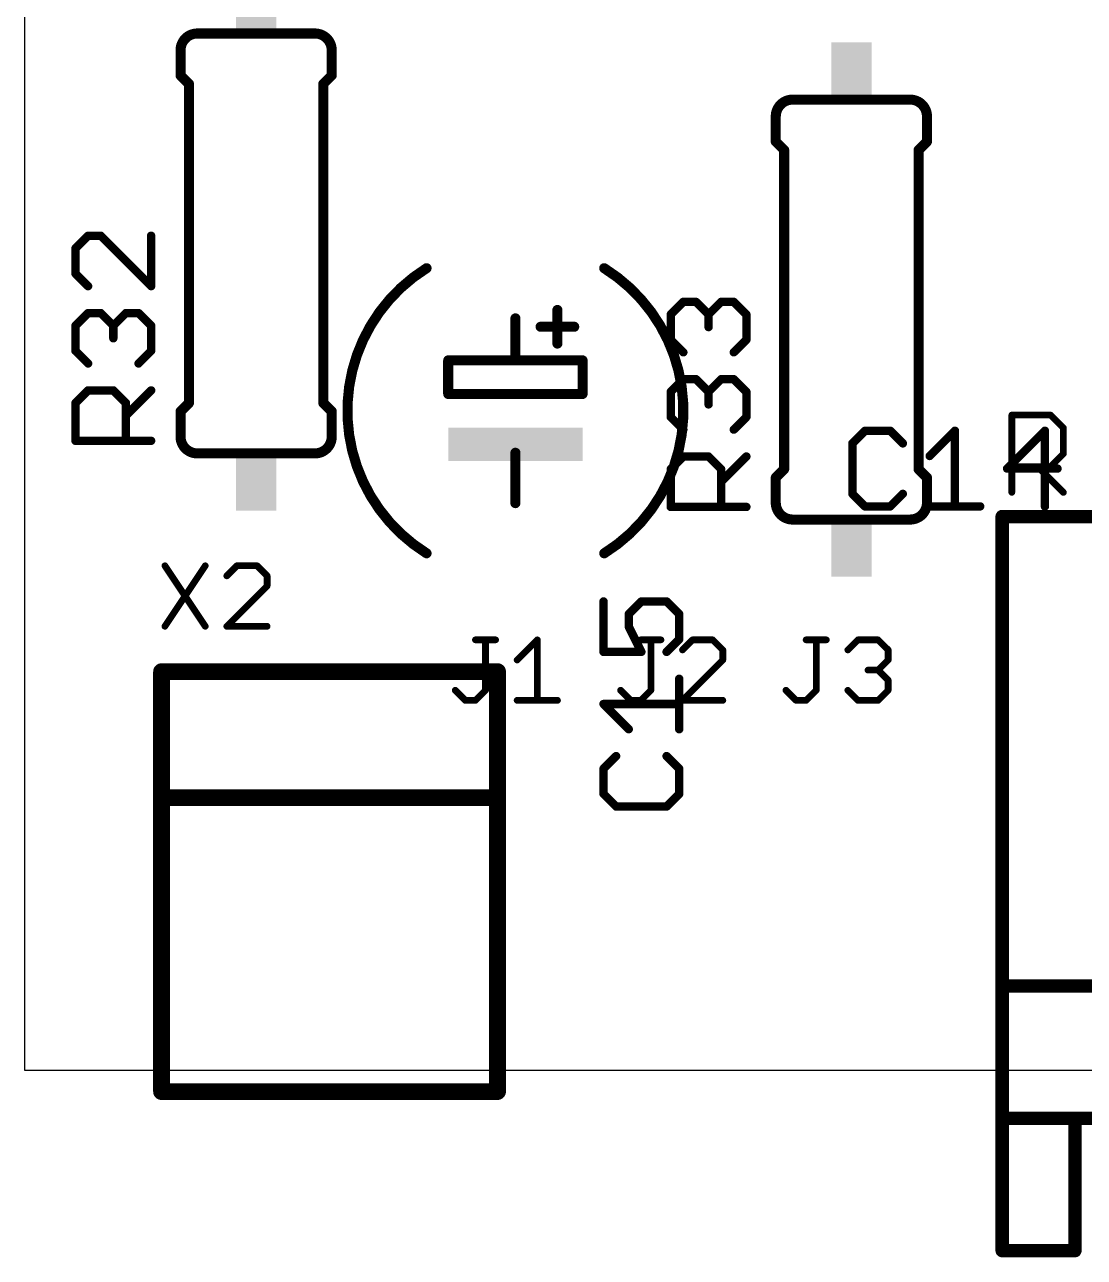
# Model space of a CAD drawing. Extents: x 0 to 70, y -10.8 to 60.8.
# Drawn here: x 0 to 16.02, y -2.83 to 15.81 of the extents above; entities that cross this region are included whole.
import ezdxf

# ---------------------------------------------------------------- set-up
doc = ezdxf.new("R2010")
doc.units = 0
for name, color, linetype in [('20', 7, 'CONTINUOUS'), ('21', 253, 'CONTINUOUS'), ('25', 253, 'CONTINUOUS')]:
    doc.layers.add(name, color=color, linetype=linetype)

# ---------------------------------------------------------------- blocks, each defined once
blk = doc.blocks.new('RECT')
blk.add_solid([(-0.5, -0.5), (0.5, -0.5), (-0.5, 0.5), (0.5, 0.5)])

msp = doc.modelspace()

# ---------------------------------------------------------------- linework, layer by layer
at = {"layer": '20'}
for p, q in [((0, 50), (0, 0)), ((0, 0), (70, 0))]:
    msp.add_line(p, q, dxfattribs=at)
at = {"layer": '21'}
for points, const_width in [([(2.611, 15.675, 0.4142), (2.357, 15.421)], 0.1524), ([(2.611, 15.7131, 1), (2.611, 15.6369)], 0.0762), ([(2.611, 15.6369, 1), (2.611, 15.7131)], 0.0762), ([(4.643, 15.421, 0.4142), (4.389, 15.675)], 0.1524), ([(4.389, 15.7131, 1), (4.389, 15.6369)], 0.0762), ([(4.389, 15.6369, 1), (4.389, 15.7131)], 0.0762), ([(2.3951, 15.421, 1), (2.3189, 15.421)], 0.0762), ([(4.6811, 15.421, 1), (4.6049, 15.421)], 0.0762), ([(2.3189, 15.421, 1), (2.3951, 15.421)], 0.0762), ([(4.6049, 15.421, 1), (4.6811, 15.421)], 0.0762), ([(2.3839, 15.0669, 1), (2.3301, 15.0131)], 0.0762), ([(4.6699, 15.0131, 1), (4.6161, 15.0669)], 0.0762), ([(2.3189, 15.04, 1), (2.3951, 15.04)], 0.0762), ([(2.5221, 14.913, 1), (2.4459, 14.913)], 0.0762), ([(2.4571, 14.8861, 1), (2.5109, 14.9399)], 0.0762), ([(4.5541, 14.913, 1), (4.4779, 14.913)], 0.0762), ([(4.4891, 14.9399, 1), (4.5429, 14.8861)], 0.0762), ([(4.6049, 15.04, 1), (4.6811, 15.04)], 0.0762), ([(11.611, 14.675, 0.4142), (11.357, 14.421)], 0.1524), ([(11.611, 14.7131, 1), (11.611, 14.6369)], 0.0762), ([(11.611, 14.6369, 1), (11.611, 14.7131)], 0.0762), ([(13.643, 14.421, 0.4142), (13.389, 14.675)], 0.1524), ([(13.389, 14.7131, 1), (13.389, 14.6369)], 0.0762), ([(13.389, 14.6369, 1), (13.389, 14.7131)], 0.0762), ([(11.3951, 14.421, 1), (11.3189, 14.421)], 0.0762), ([(11.3189, 14.421, 1), (11.3951, 14.421)], 0.0762), ([(13.6811, 14.421, 1), (13.6049, 14.421)], 0.0762), ([(13.6049, 14.421, 1), (13.6811, 14.421)], 0.0762), ([(11.3189, 14.04, 1), (11.3951, 14.04)], 0.0762), ([(11.3839, 14.0669, 1), (11.3301, 14.0131)], 0.0762), ([(11.5221, 13.913, 1), (11.4459, 13.913)], 0.0762), ([(13.5541, 13.913, 1), (13.4779, 13.913)], 0.0762), ([(13.6049, 14.04, 1), (13.6811, 14.04)], 0.0762), ([(13.6699, 14.0131, 1), (13.6161, 14.0669)], 0.0762), ([(11.4571, 13.8861, 1), (11.5109, 13.9399)], 0.0762), ([(13.4891, 13.9399, 1), (13.5429, 13.8861)], 0.0762), ([(6.0768, 12.1257, 0.5551), (6.0768, 7.8143)], 0.1524), ([(6.0969, 12.0934, 1), (6.0567, 12.158)], 0.0762), ([(8.7632, 7.8143, 0.5551), (8.7632, 12.1257)], 0.1524), ([(8.7833, 12.158, 1), (8.7431, 12.0934)], 0.0762), ([(8.0931, 11.494, 1), (8.0169, 11.494)], 0.0762), ([(7.4581, 11.367, 1), (7.3819, 11.367)], 0.0762), ([(7.801, 11.2781, 1), (7.801, 11.2019)], 0.0762), ([(8.309, 11.2019, 1), (8.309, 11.2781)], 0.0762), ([(8.0169, 10.986, 1), (8.0931, 10.986)], 0.0762), ([(6.404, 10.7701, 1), (6.404, 10.6939)], 0.0762), ([(6.4421, 10.732, 1), (6.3659, 10.732)], 0.0762), ([(7.42, 10.7701, 1), (7.42, 10.6939)], 0.0762), ([(7.3819, 10.732, 1), (7.4581, 10.732)], 0.0762), ([(7.42, 10.6939, 1), (7.42, 10.7701)], 0.0762), ([(8.4741, 10.732, 1), (8.3979, 10.732)], 0.0762), ([(8.436, 10.6939, 1), (8.436, 10.7701)], 0.0762), ([(6.404, 10.2621, 1), (6.404, 10.1859)], 0.0762), ([(6.3659, 10.224, 1), (6.4421, 10.224)], 0.0762), ([(8.3979, 10.224, 1), (8.4741, 10.224)], 0.0762), ([(8.436, 10.1859, 1), (8.436, 10.2621)], 0.0762), ([(2.4459, 10.087, 1), (2.5221, 10.087)], 0.0762), ([(2.5109, 10.0601, 1), (2.4571, 10.1139)], 0.0762), ([(4.4779, 10.087, 1), (4.5541, 10.087)], 0.0762), ([(4.5429, 10.1139, 1), (4.4891, 10.0601)], 0.0762), ([(2.3951, 9.96, 1), (2.3189, 9.96)], 0.0762), ([(2.3301, 9.9869, 1), (2.3839, 9.9331)], 0.0762), ([(4.6811, 9.96, 1), (4.6049, 9.96)], 0.0762), ([(4.6161, 9.9331, 1), (4.6699, 9.9869)], 0.0762), ([(2.357, 9.579, 0.4142), (2.611, 9.325)], 0.1524), ([(2.3951, 9.579, 1), (2.3189, 9.579)], 0.0762), ([(2.3189, 9.579, 1), (2.3951, 9.579)], 0.0762), ([(4.389, 9.325, 0.4142), (4.643, 9.579)], 0.1524), ([(4.6811, 9.579, 1), (4.6049, 9.579)], 0.0762), ([(4.6049, 9.579, 1), (4.6811, 9.579)], 0.0762), ([(2.611, 9.3631, 1), (2.611, 9.2869)], 0.0762), ([(2.611, 9.2869, 1), (2.611, 9.3631)], 0.0762), ([(4.389, 9.3631, 1), (4.389, 9.2869)], 0.0762), ([(4.389, 9.2869, 1), (4.389, 9.3631)], 0.0762), ([(7.4581, 9.335, 1), (7.3819, 9.335)], 0.0762), ([(11.5109, 9.0601, 1), (11.4571, 9.1139)], 0.0762), ([(13.5429, 9.1139, 1), (13.4891, 9.0601)], 0.0762), ([(11.3951, 8.96, 1), (11.3189, 8.96)], 0.0762), ([(11.3301, 8.9869, 1), (11.3839, 8.9331)], 0.0762), ([(11.4459, 9.087, 1), (11.5221, 9.087)], 0.0762), ([(13.4779, 9.087, 1), (13.5541, 9.087)], 0.0762), ([(13.6811, 8.96, 1), (13.6049, 8.96)], 0.0762), ([(13.6161, 8.9331, 1), (13.6699, 8.9869)], 0.0762), ([(7.3819, 8.573, 1), (7.4581, 8.573)], 0.0762), ([(11.357, 8.579, 0.4142), (11.611, 8.325)], 0.1524), ([(11.3951, 8.579, 1), (11.3189, 8.579)], 0.0762), ([(11.3189, 8.579, 1), (11.3951, 8.579)], 0.0762), ([(13.389, 8.325, 0.4142), (13.643, 8.579)], 0.1524), ([(13.6811, 8.579, 1), (13.6049, 8.579)], 0.0762), ([(13.6049, 8.579, 1), (13.6811, 8.579)], 0.0762), ([(11.611, 8.3631, 1), (11.611, 8.2869)], 0.0762), ([(11.611, 8.2869, 1), (11.611, 8.3631)], 0.0762), ([(13.389, 8.3631, 1), (13.389, 8.2869)], 0.0762), ([(13.389, 8.2869, 1), (13.389, 8.3631)], 0.0762), ([(14.78, 8.4208, 1), (14.78, 8.3192)], 0.1016), ([(14.8308, 8.37, 1), (14.7292, 8.37)], 0.1016), ([(6.0567, 7.782, 1), (6.0969, 7.8466)], 0.0762), ([(8.7431, 7.8466, 1), (8.7833, 7.782)], 0.0762), ([(2.07, 6.0885, 1), (2.07, 5.9615)], 0.127), ([(2.1335, 6.025, 1), (2.0065, 6.025)], 0.127), ([(7.2135, 6.025, 1), (7.0865, 6.025)], 0.127), ([(7.15, 5.9615, 1), (7.15, 6.0885)], 0.127), ([(2.1335, 4.12, 1), (2.0065, 4.12)], 0.127), ([(2.07, 4.1835, 1), (2.07, 4.0565)], 0.127), ([(2.0065, 4.12, 1), (2.1335, 4.12)], 0.127), ([(7.2135, 4.12, 1), (7.0865, 4.12)], 0.127), ([(7.0865, 4.12, 1), (7.2135, 4.12)], 0.127), ([(7.15, 4.0565, 1), (7.15, 4.1835)], 0.127), ([(14.78, 1.3208, 1), (14.78, 1.2192)], 0.1016), ([(2.07, -0.2615, 1), (2.07, -0.3885)], 0.127), ([(2.0065, -0.325, 1), (2.1335, -0.325)], 0.127), ([(7.0865, -0.325, 1), (7.2135, -0.325)], 0.127), ([(7.15, -0.3885, 1), (7.15, -0.2615)], 0.127), ([(14.78, -0.6792, 1), (14.78, -0.7808)], 0.1016), ([(14.8308, -0.73, 1), (14.7292, -0.73)], 0.1016), ([(14.7292, -0.73, 1), (14.8308, -0.73)], 0.1016), ([(15.9308, -0.83, 1), (15.8292, -0.83)], 0.1016), ([(14.78, -2.6792, 1), (14.78, -2.7808)], 0.1016), ([(14.7292, -2.73, 1), (14.8308, -2.73)], 0.1016), ([(15.8292, -2.73, 1), (15.9308, -2.73)], 0.1016), ([(15.88, -2.7808, 1), (15.88, -2.6792)], 0.1016)]:
    msp.add_lwpolyline(points, format="xyb", dxfattribs=dict(at, const_width=const_width))
for points, const_width in [([(4.389, 15.675), (2.611, 15.675)], 0.1524), ([(2.357, 15.421), (2.357, 15.04)], 0.1524), ([(4.643, 15.421), (4.643, 15.04)], 0.1524), ([(2.484, 14.913), (2.357, 15.04)], 0.1524), ([(4.516, 14.913), (4.643, 15.04)], 0.1524), ([(2.484, 14.913), (2.484, 10.087)], 0.1524), ([(4.516, 14.913), (4.516, 10.087)], 0.1524), ([(13.389, 14.675), (11.611, 14.675)], 0.1524), ([(11.357, 14.421), (11.357, 14.04)], 0.1524), ([(13.643, 14.421), (13.643, 14.04)], 0.1524), ([(11.484, 13.913), (11.357, 14.04)], 0.1524), ([(11.484, 13.913), (11.484, 9.087)], 0.1524), ([(13.516, 13.913), (13.643, 14.04)], 0.1524), ([(13.516, 13.913), (13.516, 9.087)], 0.1524), ([(8.055, 11.494), (8.055, 10.986)], 0.1524), ([(7.42, 11.367), (7.42, 10.732)], 0.1524), ([(7.801, 11.24), (8.309, 11.24)], 0.1524), ([(7.42, 10.732), (6.404, 10.732)], 0.1524), ([(6.404, 10.732), (6.404, 10.224)], 0.1524), ([(8.436, 10.732), (7.42, 10.732)], 0.1524), ([(8.436, 10.224), (8.436, 10.732)], 0.1524), ([(6.404, 10.224), (8.436, 10.224)], 0.1524), ([(2.484, 10.087), (2.357, 9.96)], 0.1524), ([(4.516, 10.087), (4.643, 9.96)], 0.1524), ([(2.357, 9.579), (2.357, 9.96)], 0.1524), ([(4.643, 9.579), (4.643, 9.96)], 0.1524), ([(4.389, 9.325), (2.611, 9.325)], 0.1524), ([(7.42, 9.335), (7.42, 8.573)], 0.1524), ([(11.484, 9.087), (11.357, 8.96)], 0.1524), ([(13.516, 9.087), (13.643, 8.96)], 0.1524), ([(11.357, 8.579), (11.357, 8.96)], 0.1524), ([(13.643, 8.579), (13.643, 8.96)], 0.1524), ([(13.389, 8.325), (11.611, 8.325)], 0.1524), ([(14.78, 8.37), (31.48, 8.37)], 0.2032), ([(14.78, -0.73), (14.78, 8.37)], 0.2032), ([(2.07, 6.025), (7.15, 6.025)], 0.254), ([(2.07, 4.12), (2.07, 6.025)], 0.254), ([(7.15, 6.025), (7.15, 4.12)], 0.254), ([(2.07, -0.325), (2.07, 4.12)], 0.254), ([(2.07, 4.12), (7.15, 4.12)], 0.254), ([(7.15, 4.12), (7.15, -0.325)], 0.254), ([(14.78, 1.27), (31.48, 1.27)], 0.2032), ([(7.15, -0.325), (2.07, -0.325)], 0.254), ([(14.78, -0.73), (31.48, -0.73)], 0.2032), ([(14.78, -0.73), (14.78, -2.73)], 0.2032), ([(15.88, -2.73), (15.88, -0.83)], 0.2032), ([(14.78, -2.73), (15.88, -2.73)], 0.2032)]:
    msp.add_lwpolyline(points, dxfattribs=dict(at, const_width=const_width))
at = {"layer": '25'}
for points, const_width in [([(0.9592, 12.6167), (0.7686, 12.426)], 0.127), ([(1.1499, 12.6167), (0.9592, 12.6167)], 0.127), ([(1.9125, 11.8541), (1.1499, 12.6167)], 0.127), ([(1.9125, 12.6167), (1.9125, 11.8541)], 0.127), ([(0.7686, 12.426), (0.7686, 12.0447)], 0.127), ([(0.7686, 12.0447), (0.9592, 11.8541)], 0.127), ([(9.7686, 11.426), (9.9592, 11.6167)], 0.127), ([(9.9592, 11.6167), (10.1499, 11.6167)], 0.127), ([(10.1499, 11.6167), (10.3406, 11.426)], 0.127), ([(10.3406, 11.426), (10.5312, 11.6167)], 0.127), ([(10.5312, 11.6167), (10.7219, 11.6167)], 0.127), ([(10.7219, 11.6167), (10.9125, 11.426)], 0.127), ([(0.7686, 11.2567), (0.9592, 11.4474)], 0.127), ([(0.9592, 11.4474), (1.1499, 11.4474)], 0.127), ([(1.1499, 11.4474), (1.3406, 11.2567)], 0.127), ([(1.3406, 11.2567), (1.5312, 11.4474)], 0.127), ([(1.5312, 11.4474), (1.7219, 11.4474)], 0.127), ([(1.7219, 11.4474), (1.9125, 11.2567)], 0.127), ([(9.7686, 11.0447), (9.7686, 11.426)], 0.127), ([(10.3406, 11.426), (10.3406, 11.2354)], 0.127), ([(10.9125, 11.426), (10.9125, 11.0447)], 0.127), ([(0.7686, 10.8754), (0.7686, 11.2567)], 0.127), ([(1.3406, 11.2567), (1.3406, 11.0661)], 0.127), ([(1.9125, 11.2567), (1.9125, 10.8754)], 0.127), ([(9.9592, 10.8541), (9.7686, 11.0447)], 0.127), ([(10.9125, 11.0447), (10.7219, 10.8541)], 0.127), ([(0.9592, 10.6848), (0.7686, 10.8754)], 0.127), ([(1.9125, 10.8754), (1.7219, 10.6848)], 0.127), ([(9.7686, 10.2567), (9.9592, 10.4474)], 0.127), ([(9.9592, 10.4474), (10.1499, 10.4474)], 0.127), ([(10.1499, 10.4474), (10.3406, 10.2567)], 0.127), ([(10.3406, 10.2567), (10.5312, 10.4474)], 0.127), ([(10.5312, 10.4474), (10.7219, 10.4474)], 0.127), ([(10.7219, 10.4474), (10.9125, 10.2567)], 0.127), ([(0.7686, 10.0874), (0.9592, 10.2781)], 0.127), ([(0.9592, 10.2781), (1.3406, 10.2781)], 0.127), ([(1.3406, 10.2781), (1.5312, 10.0874)], 0.127), ([(1.5312, 9.8968), (1.9125, 10.2781)], 0.127), ([(9.7686, 9.8754), (9.7686, 10.2567)], 0.127), ([(10.3406, 10.2567), (10.3406, 10.0661)], 0.127), ([(10.9125, 10.2567), (10.9125, 9.8754)], 0.127), ([(0.7686, 9.5155), (0.7686, 10.0874)], 0.127), ([(1.5312, 10.0874), (1.5312, 9.5155)], 0.127), ([(9.9592, 9.6848), (9.7686, 9.8754)], 0.127), ([(10.9125, 9.8754), (10.7219, 9.6848)], 0.127), ([(14.9258, 8.7358), (14.9258, 9.9051)], 0.1016), ([(14.9258, 9.9051), (15.5104, 9.9051)], 0.1016), ([(15.5104, 9.9051), (15.7053, 9.7102)], 0.1016), ([(12.706, 9.6674), (12.5154, 9.4768)], 0.127), ([(13.0873, 9.6674), (12.706, 9.6674)], 0.127), ([(13.278, 9.4768), (13.0873, 9.6674)], 0.127), ([(13.6847, 9.2861), (14.066, 9.6674)], 0.127), ([(14.066, 9.6674), (14.066, 8.5235)], 0.127), ([(15.4259, 9.6674), (14.854, 9.0954)], 0.127), ([(15.4259, 8.5235), (15.4259, 9.6674)], 0.127), ([(15.7053, 9.7102), (15.7053, 9.3204)], 0.1016), ([(1.9125, 9.5155), (0.7686, 9.5155)], 0.127), ([(12.5154, 9.4768), (12.5154, 8.7141)], 0.127), ([(9.7686, 9.0874), (9.9592, 9.2781)], 0.127), ([(9.9592, 9.2781), (10.3406, 9.2781)], 0.127), ([(10.3406, 9.2781), (10.5312, 9.0874)], 0.127), ([(10.5312, 8.8968), (10.9125, 9.2781)], 0.127), ([(15.7053, 9.3204), (15.5104, 9.1255)], 0.1016), ([(9.7686, 8.5155), (9.7686, 9.0874)], 0.127), ([(10.5312, 9.0874), (10.5312, 8.5155)], 0.127), ([(14.854, 9.0954), (15.6166, 9.0954)], 0.127), ([(15.5104, 9.1255), (14.9258, 9.1255)], 0.1016), ([(15.3155, 9.1255), (15.7053, 8.7358)], 0.1016), ([(12.5154, 8.7141), (12.706, 8.5235)], 0.127), ([(13.0873, 8.5235), (13.278, 8.7141)], 0.127), ([(10.9125, 8.5155), (9.7686, 8.5155)], 0.127), ([(12.706, 8.5235), (13.0873, 8.5235)], 0.127), ([(13.6847, 8.5235), (14.4473, 8.5235)], 0.127), ([(2.1208, 7.6259), (2.7309, 6.7108)], 0.1016), ([(2.7309, 7.6259), (2.1208, 6.7108)], 0.1016), ([(3.2088, 7.6259), (3.0563, 7.4734)], 0.1016), ([(3.5138, 7.6259), (3.2088, 7.6259)], 0.1016), ([(3.6664, 7.4734), (3.5138, 7.6259)], 0.1016), ([(3.6664, 7.3209), (3.6664, 7.4734)], 0.1016), ([(3.0563, 6.7108), (3.6664, 7.3209)], 0.1016), ([(8.7526, 7.0866), (8.7526, 6.324)], 0.127), ([(9.1339, 6.8959), (9.3246, 7.0866)], 0.127), ([(9.3246, 7.0866), (9.7059, 7.0866)], 0.127), ([(9.7059, 7.0866), (9.8965, 6.8959)], 0.127), ([(9.1339, 6.7053), (9.1339, 6.8959)], 0.127), ([(9.8965, 6.8959), (9.8965, 6.5146)], 0.127), ([(3.6664, 6.7108), (3.0563, 6.7108)], 0.1016), ([(9.3246, 6.324), (9.1339, 6.7053)], 0.127), ([(6.8158, 6.5059), (7.1209, 6.5059)], 0.1016), ([(6.9683, 5.7433), (6.9683, 6.5059)], 0.1016), ([(7.4463, 6.2009), (7.7513, 6.5059)], 0.1016), ([(7.7513, 6.5059), (7.7513, 5.5908)], 0.1016), ([(9.3158, 6.5059), (9.6209, 6.5059)], 0.1016), ([(9.4683, 5.7433), (9.4683, 6.5059)], 0.1016), ([(9.8965, 6.5146), (9.7059, 6.324)], 0.127), ([(10.0988, 6.5059), (9.9463, 6.3534)], 0.1016), ([(10.4038, 6.5059), (10.0988, 6.5059)], 0.1016), ([(10.5564, 6.3534), (10.4038, 6.5059)], 0.1016), ([(11.8158, 6.5059), (12.1209, 6.5059)], 0.1016), ([(11.9683, 5.7433), (11.9683, 6.5059)], 0.1016), ([(12.4463, 6.3534), (12.5988, 6.5059)], 0.1016), ([(12.5988, 6.5059), (12.9038, 6.5059)], 0.1016), ([(12.9038, 6.5059), (13.0564, 6.3534)], 0.1016), ([(8.7526, 6.324), (9.3246, 6.324)], 0.127), ([(10.5564, 6.2009), (10.5564, 6.3534)], 0.1016), ([(13.0564, 6.3534), (13.0564, 6.2009)], 0.1016), ([(9.9463, 5.5908), (10.5564, 6.2009)], 0.1016), ([(13.0564, 6.2009), (12.9038, 6.0483)], 0.1016), ([(9.8965, 5.1547), (9.8965, 5.9173)], 0.127), ([(12.9038, 6.0483), (12.7513, 6.0483)], 0.1016), ([(12.9038, 6.0483), (13.0564, 5.8958)], 0.1016), ([(6.5108, 5.7433), (6.6633, 5.5908)], 0.1016), ([(6.8158, 5.5908), (6.9683, 5.7433)], 0.1016), ([(9.0108, 5.7433), (9.1633, 5.5908)], 0.1016), ([(9.3158, 5.5908), (9.4683, 5.7433)], 0.1016), ([(11.5108, 5.7433), (11.6633, 5.5908)], 0.1016), ([(11.8158, 5.5908), (11.9683, 5.7433)], 0.1016), ([(12.5988, 5.5908), (12.4463, 5.7433)], 0.1016), ([(13.0564, 5.7433), (12.9038, 5.5908)], 0.1016), ([(13.0564, 5.8958), (13.0564, 5.7433)], 0.1016), ([(6.6633, 5.5908), (6.8158, 5.5908)], 0.1016), ([(7.4463, 5.5908), (8.0564, 5.5908)], 0.1016), ([(9.1339, 5.1547), (8.7526, 5.536)], 0.127), ([(8.7526, 5.536), (9.8965, 5.536)], 0.127), ([(9.1633, 5.5908), (9.3158, 5.5908)], 0.1016), ([(10.5564, 5.5908), (9.9463, 5.5908)], 0.1016), ([(11.6633, 5.5908), (11.8158, 5.5908)], 0.1016), ([(12.9038, 5.5908), (12.5988, 5.5908)], 0.1016), ([(8.9432, 4.748), (8.7526, 4.5573)], 0.127), ([(9.8965, 4.5573), (9.7059, 4.748)], 0.127), ([(8.7526, 4.5573), (8.7526, 4.176)], 0.127), ([(9.8965, 4.176), (9.8965, 4.5573)], 0.127), ([(8.7526, 4.176), (8.9432, 3.9854)], 0.127), ([(9.7059, 3.9854), (9.8965, 4.176)], 0.127), ([(8.9432, 3.9854), (9.7059, 3.9854)], 0.127)]:
    msp.add_lwpolyline(points, dxfattribs=dict(at, const_width=const_width))
for points, const_width in [([(0.9592, 12.6485, 1), (0.9592, 12.5849)], 0.0635), ([(0.9817, 12.5943, 1), (0.9367, 12.6391)], 0.0635), ([(1.1724, 12.6392, 1), (1.1274, 12.5942)], 0.0635), ([(1.1499, 12.5849, 1), (1.1499, 12.6485)], 0.0635), ([(1.9443, 12.6167, 1), (1.8808, 12.6167)], 0.0635), ([(0.8004, 12.426, 1), (0.7369, 12.426)], 0.0635), ([(0.7461, 12.4484, 1), (0.7911, 12.4036)], 0.0635), ([(0.7911, 12.0672, 1), (0.7461, 12.0222)], 0.0635), ([(0.7369, 12.0447, 1), (0.8004, 12.0447)], 0.0635), ([(0.9367, 11.8316, 1), (0.9817, 11.8766)], 0.0635), ([(1.8808, 11.8541, 1), (1.9443, 11.8541)], 0.0635), ([(1.89, 11.8316, 1), (1.935, 11.8766)], 0.0635), ([(9.9592, 11.6485, 1), (9.9592, 11.5849)], 0.0635), ([(9.9817, 11.5943, 1), (9.9367, 11.6391)], 0.0635), ([(10.1724, 11.6392, 1), (10.1274, 11.5942)], 0.0635), ([(10.1499, 11.5849, 1), (10.1499, 11.6485)], 0.0635), ([(10.5312, 11.6485, 1), (10.5312, 11.5849)], 0.0635), ([(10.5537, 11.5943, 1), (10.5087, 11.6391)], 0.0635), ([(10.7444, 11.6391, 1), (10.6994, 11.5943)], 0.0635), ([(10.7219, 11.5849, 1), (10.7219, 11.6485)], 0.0635), ([(0.9592, 11.4792, 1), (0.9592, 11.4156)], 0.0635), ([(0.9817, 11.425, 1), (0.9367, 11.4698)], 0.0635), ([(1.1724, 11.4699, 1), (1.1274, 11.4249)], 0.0635), ([(1.1499, 11.4156, 1), (1.1499, 11.4792)], 0.0635), ([(1.5312, 11.4792, 1), (1.5312, 11.4156)], 0.0635), ([(1.5537, 11.425, 1), (1.5087, 11.4698)], 0.0635), ([(1.7444, 11.4698, 1), (1.6994, 11.425)], 0.0635), ([(1.7219, 11.4156, 1), (1.7219, 11.4792)], 0.0635), ([(9.7461, 11.4484, 1), (9.7911, 11.4036)], 0.0635), ([(9.8004, 11.426, 1), (9.7369, 11.426)], 0.0635), ([(10.3724, 11.426, 1), (10.3088, 11.426)], 0.0635), ([(10.3181, 11.4484, 1), (10.3631, 11.4036)], 0.0635), ([(10.3181, 11.4035, 1), (10.3631, 11.4485)], 0.0635), ([(10.9443, 11.426, 1), (10.8807, 11.426)], 0.0635), ([(10.89, 11.4036, 1), (10.935, 11.4484)], 0.0635), ([(0.7461, 11.2791, 1), (0.7911, 11.2343)], 0.0635), ([(0.8004, 11.2567, 1), (0.7369, 11.2567)], 0.0635), ([(1.3181, 11.2791, 1), (1.3631, 11.2343)], 0.0635), ([(1.3723, 11.2567, 1), (1.3089, 11.2567)], 0.0635), ([(1.3181, 11.2342, 1), (1.3631, 11.2792)], 0.0635), ([(1.9443, 11.2567, 1), (1.8808, 11.2567)], 0.0635), ([(1.89, 11.2343, 1), (1.935, 11.2791)], 0.0635), ([(10.3088, 11.2354, 1), (10.3724, 11.2354)], 0.0635), ([(1.3089, 11.0661, 1), (1.3723, 11.0661)], 0.0635), ([(9.7911, 11.0672, 1), (9.7461, 11.0222)], 0.0635), ([(9.7369, 11.0447, 1), (9.8004, 11.0447)], 0.0635), ([(10.8807, 11.0447, 1), (10.9443, 11.0447)], 0.0635), ([(10.935, 11.0222, 1), (10.89, 11.0672)], 0.0635), ([(0.7911, 10.8979, 1), (0.7461, 10.8529)], 0.0635), ([(0.7369, 10.8754, 1), (0.8004, 10.8754)], 0.0635), ([(1.8808, 10.8754, 1), (1.9443, 10.8754)], 0.0635), ([(1.935, 10.8529, 1), (1.89, 10.8979)], 0.0635), ([(9.9367, 10.8316, 1), (9.9817, 10.8766)], 0.0635), ([(10.6994, 10.8766, 1), (10.7444, 10.8316)], 0.0635), ([(0.9367, 10.6623, 1), (0.9817, 10.7073)], 0.0635), ([(1.6994, 10.7073, 1), (1.7444, 10.6623)], 0.0635), ([(9.9592, 10.4792, 1), (9.9592, 10.4156)], 0.0635), ([(9.9817, 10.425, 1), (9.9367, 10.4698)], 0.0635), ([(10.1724, 10.4699, 1), (10.1274, 10.4249)], 0.0635), ([(10.1499, 10.4156, 1), (10.1499, 10.4792)], 0.0635), ([(10.5312, 10.4792, 1), (10.5312, 10.4156)], 0.0635), ([(10.5537, 10.425, 1), (10.5087, 10.4698)], 0.0635), ([(10.7444, 10.4698, 1), (10.6994, 10.425)], 0.0635), ([(10.7219, 10.4156, 1), (10.7219, 10.4792)], 0.0635), ([(0.9592, 10.3099, 1), (0.9592, 10.2463)], 0.0635), ([(0.9817, 10.2557, 1), (0.9367, 10.3005)], 0.0635), ([(1.3631, 10.3005, 1), (1.3181, 10.2557)], 0.0635), ([(1.3406, 10.2463, 1), (1.3406, 10.3099)], 0.0635), ([(1.935, 10.2556, 1), (1.89, 10.3006)], 0.0635), ([(9.7461, 10.2791, 1), (9.7911, 10.2343)], 0.0635), ([(9.8004, 10.2567, 1), (9.7369, 10.2567)], 0.0635), ([(10.3724, 10.2567, 1), (10.3088, 10.2567)], 0.0635), ([(10.3181, 10.2791, 1), (10.3631, 10.2343)], 0.0635), ([(10.3181, 10.2342, 1), (10.3631, 10.2792)], 0.0635), ([(10.9443, 10.2567, 1), (10.8807, 10.2567)], 0.0635), ([(10.89, 10.2343, 1), (10.935, 10.2791)], 0.0635), ([(0.7461, 10.1098, 1), (0.7911, 10.065)], 0.0635), ([(0.8004, 10.0874, 1), (0.7369, 10.0874)], 0.0635), ([(1.563, 10.0874, 1), (1.4995, 10.0874)], 0.0635), ([(1.5087, 10.065, 1), (1.5537, 10.1098)], 0.0635), ([(10.3088, 10.0661, 1), (10.3724, 10.0661)], 0.0635), ([(1.5087, 9.9193, 1), (1.5537, 9.8743)], 0.0635), ([(9.7911, 9.8979, 1), (9.7461, 9.8529)], 0.0635), ([(9.7369, 9.8754, 1), (9.8004, 9.8754)], 0.0635), ([(10.8807, 9.8754, 1), (10.9443, 9.8754)], 0.0635), ([(10.935, 9.8529, 1), (10.89, 9.8979)], 0.0635), ([(14.9512, 9.9051, 1), (14.9004, 9.9051)], 0.0508), ([(14.9258, 9.9305, 1), (14.9258, 9.8797)], 0.0508), ([(15.5284, 9.9231, 1), (15.4924, 9.8871)], 0.0508), ([(15.5104, 9.8797, 1), (15.5104, 9.9305)], 0.0508), ([(9.9367, 9.6623, 1), (9.9817, 9.7073)], 0.0635), ([(10.6994, 9.7073, 1), (10.7444, 9.6623)], 0.0635), ([(12.706, 9.6992, 1), (12.706, 9.6357)], 0.0635), ([(12.7285, 9.6449, 1), (12.6835, 9.6899)], 0.0635), ([(13.1097, 9.6899, 1), (13.0649, 9.6449)], 0.0635), ([(13.0873, 9.6357, 1), (13.0873, 9.6992)], 0.0635), ([(14.0978, 9.6674, 1), (14.0343, 9.6674)], 0.0635), ([(14.0885, 9.6449, 1), (14.0435, 9.6899)], 0.0635), ([(15.4577, 9.6674, 1), (15.3941, 9.6674)], 0.0635), ([(15.4484, 9.645, 1), (15.4034, 9.6898)], 0.0635), ([(15.7307, 9.7102, 1), (15.6799, 9.7102)], 0.0508), ([(15.6873, 9.6922, 1), (15.7233, 9.7282)], 0.0508), ([(0.7686, 9.5473, 1), (0.7686, 9.4838)], 0.0635), ([(0.7369, 9.5155, 1), (0.8004, 9.5155)], 0.0635), ([(1.4995, 9.5155, 1), (1.563, 9.5155)], 0.0635), ([(1.9125, 9.4838, 1), (1.9125, 9.5473)], 0.0635), ([(12.4929, 9.4993, 1), (12.5379, 9.4543)], 0.0635), ([(12.5472, 9.4768, 1), (12.4837, 9.4768)], 0.0635), ([(13.2556, 9.4543, 1), (13.3004, 9.4993)], 0.0635), ([(9.9592, 9.3099, 1), (9.9592, 9.2463)], 0.0635), ([(9.9817, 9.2557, 1), (9.9367, 9.3005)], 0.0635), ([(10.3631, 9.3005, 1), (10.3181, 9.2557)], 0.0635), ([(10.3406, 9.2463, 1), (10.3406, 9.3099)], 0.0635), ([(10.935, 9.2556, 1), (10.89, 9.3006)], 0.0635), ([(13.6622, 9.3086, 1), (13.7072, 9.2636)], 0.0635), ([(15.6799, 9.3204, 1), (15.7307, 9.3204)], 0.0508), ([(15.7233, 9.3024, 1), (15.6873, 9.3384)], 0.0508), ([(9.7461, 9.1098, 1), (9.7911, 9.065)], 0.0635), ([(9.8004, 9.0874, 1), (9.7369, 9.0874)], 0.0635), ([(10.563, 9.0874, 1), (10.4994, 9.0874)], 0.0635), ([(10.5087, 9.065, 1), (10.5537, 9.1098)], 0.0635), ([(14.854, 9.1272, 1), (14.854, 9.0636)], 0.0635), ([(14.8315, 9.1178, 1), (14.8765, 9.073)], 0.0635), ([(14.9258, 9.1509, 1), (14.9258, 9.1001)], 0.0508), ([(15.3335, 9.1435, 1), (15.2975, 9.1075)], 0.0508), ([(15.4924, 9.1435, 1), (15.5284, 9.1075)], 0.0508), ([(15.5104, 9.1001, 1), (15.5104, 9.1509)], 0.0508), ([(15.6166, 9.0636, 1), (15.6166, 9.1272)], 0.0635), ([(10.5087, 8.9193, 1), (10.5537, 8.8743)], 0.0635), ([(12.5379, 8.7366, 1), (12.4929, 8.6916)], 0.0635), ([(13.3004, 8.6916, 1), (13.2556, 8.7366)], 0.0635), ([(14.9004, 8.7358, 1), (14.9512, 8.7358)], 0.0508), ([(15.6873, 8.7178, 1), (15.7233, 8.7538)], 0.0508), ([(9.7686, 8.5473, 1), (9.7686, 8.4838)], 0.0635), ([(10.9125, 8.4838, 1), (10.9125, 8.5473)], 0.0635), ([(12.4837, 8.7141, 1), (12.5472, 8.7141)], 0.0635), ([(12.706, 8.5553, 1), (12.706, 8.4917)], 0.0635), ([(12.6835, 8.501, 1), (12.7285, 8.546)], 0.0635), ([(13.0649, 8.546, 1), (13.1097, 8.501)], 0.0635), ([(13.0873, 8.4917, 1), (13.0873, 8.5553)], 0.0635), ([(13.6847, 8.5553, 1), (13.6847, 8.4917)], 0.0635), ([(14.4473, 8.4917, 1), (14.4473, 8.5553)], 0.0635), ([(9.7369, 8.5155, 1), (9.8004, 8.5155)], 0.0635), ([(10.4994, 8.5155, 1), (10.563, 8.5155)], 0.0635), ([(14.0343, 8.5235, 1), (14.0978, 8.5235)], 0.0635), ([(15.3941, 8.5235, 1), (15.4577, 8.5235)], 0.0635), ([(2.1419, 7.64, 1), (2.0997, 7.6118)], 0.0508), ([(2.752, 7.6118, 1), (2.7098, 7.64)], 0.0508), ([(3.2088, 7.6513, 1), (3.2088, 7.6005)], 0.0508), ([(3.2268, 7.6079, 1), (3.1908, 7.6439)], 0.0508), ([(3.5318, 7.6439, 1), (3.4958, 7.6079)], 0.0508), ([(3.5138, 7.6005, 1), (3.5138, 7.6513)], 0.0508), ([(3.0383, 7.4914, 1), (3.0743, 7.4554)], 0.0508), ([(3.6918, 7.4734, 1), (3.641, 7.4734)], 0.0508), ([(3.6484, 7.4554, 1), (3.6844, 7.4914)], 0.0508), ([(3.641, 7.3209, 1), (3.6918, 7.3209)], 0.0508), ([(3.6844, 7.3029, 1), (3.6484, 7.3389)], 0.0508), ([(8.7844, 7.0866, 1), (8.7209, 7.0866)], 0.0635), ([(9.3246, 7.1184, 1), (9.3246, 7.0549)], 0.0635), ([(9.3471, 7.0641, 1), (9.3021, 7.1091)], 0.0635), ([(9.7284, 7.109, 1), (9.6834, 7.0642)], 0.0635), ([(9.7059, 7.0549, 1), (9.7059, 7.1184)], 0.0635), ([(9.1657, 6.8959, 1), (9.1021, 6.8959)], 0.0635), ([(9.1114, 6.9184, 1), (9.1564, 6.8734)], 0.0635), ([(9.9283, 6.8959, 1), (9.8647, 6.8959)], 0.0635), ([(9.874, 6.8735, 1), (9.919, 6.9183)], 0.0635), ([(2.0997, 6.7249, 1), (2.1419, 6.6967)], 0.0508), ([(2.7098, 6.6967, 1), (2.752, 6.7249)], 0.0508), ([(3.0383, 6.7288, 1), (3.0743, 6.6928)], 0.0508), ([(3.0563, 6.7362, 1), (3.0563, 6.6854)], 0.0508), ([(3.6664, 6.6854, 1), (3.6664, 6.7362)], 0.0508), ([(9.1021, 6.7053, 1), (9.1657, 6.7053)], 0.0635), ([(9.1623, 6.7195, 1), (9.1055, 6.6911)], 0.0635), ([(6.8158, 6.5313, 1), (6.8158, 6.4805)], 0.0508), ([(6.9937, 6.5059, 1), (6.9429, 6.5059)], 0.0508), ([(7.1209, 6.4805, 1), (7.1209, 6.5313)], 0.0508), ([(7.7767, 6.5059, 1), (7.7259, 6.5059)], 0.0508), ([(7.7693, 6.4879, 1), (7.7333, 6.5239)], 0.0508), ([(9.3158, 6.5313, 1), (9.3158, 6.4805)], 0.0508), ([(9.4937, 6.5059, 1), (9.4429, 6.5059)], 0.0508), ([(9.6209, 6.4805, 1), (9.6209, 6.5313)], 0.0508), ([(9.8647, 6.5146, 1), (9.9283, 6.5146)], 0.0635), ([(9.919, 6.4921, 1), (9.874, 6.5371)], 0.0635), ([(10.0988, 6.5313, 1), (10.0988, 6.4805)], 0.0508), ([(10.1168, 6.4879, 1), (10.0808, 6.5239)], 0.0508), ([(10.4218, 6.5239, 1), (10.3858, 6.4879)], 0.0508), ([(10.4038, 6.4805, 1), (10.4038, 6.5313)], 0.0508), ([(11.8158, 6.5313, 1), (11.8158, 6.4805)], 0.0508), ([(11.9937, 6.5059, 1), (11.9429, 6.5059)], 0.0508), ([(12.1209, 6.4805, 1), (12.1209, 6.5313)], 0.0508), ([(12.5988, 6.5313, 1), (12.5988, 6.4805)], 0.0508), ([(12.6168, 6.4879, 1), (12.5808, 6.5239)], 0.0508), ([(12.9218, 6.5239, 1), (12.8858, 6.4879)], 0.0508), ([(12.9038, 6.4805, 1), (12.9038, 6.5313)], 0.0508), ([(8.7526, 6.3558, 1), (8.7526, 6.2923)], 0.0635), ([(8.7209, 6.324, 1), (8.7844, 6.324)], 0.0635), ([(9.2962, 6.3098, 1), (9.353, 6.3382)], 0.0635), ([(9.3246, 6.2923, 1), (9.3246, 6.3558)], 0.0635), ([(9.6834, 6.3465, 1), (9.7284, 6.3015)], 0.0635), ([(9.9283, 6.3714, 1), (9.9643, 6.3354)], 0.0508), ([(10.5818, 6.3534, 1), (10.531, 6.3534)], 0.0508), ([(10.5384, 6.3354, 1), (10.5744, 6.3714)], 0.0508), ([(12.4283, 6.3714, 1), (12.4643, 6.3354)], 0.0508), ([(13.0818, 6.3534, 1), (13.031, 6.3534)], 0.0508), ([(13.0384, 6.3354, 1), (13.0744, 6.3714)], 0.0508), ([(7.4283, 6.2189, 1), (7.4643, 6.1829)], 0.0508), ([(10.531, 6.2009, 1), (10.5818, 6.2009)], 0.0508), ([(10.5744, 6.1829, 1), (10.5384, 6.2189)], 0.0508), ([(13.031, 6.2009, 1), (13.0818, 6.2009)], 0.0508), ([(13.0744, 6.1829, 1), (13.0384, 6.2189)], 0.0508), ([(9.9283, 5.9173, 1), (9.8647, 5.9173)], 0.0635), ([(12.7513, 6.0737, 1), (12.7513, 6.0229)], 0.0508), ([(12.9218, 6.0663, 1), (12.8858, 6.0303)], 0.0508), ([(12.8858, 6.0663, 1), (12.9218, 6.0303)], 0.0508), ([(12.9038, 6.0229, 1), (12.9038, 6.0737)], 0.0508), ([(6.5288, 5.7613, 1), (6.4928, 5.7253)], 0.0508), ([(6.9863, 5.7253, 1), (6.9503, 5.7613)], 0.0508), ([(9.0288, 5.7613, 1), (8.9928, 5.7253)], 0.0508), ([(9.4863, 5.7253, 1), (9.4503, 5.7613)], 0.0508), ([(11.5288, 5.7613, 1), (11.4928, 5.7253)], 0.0508), ([(11.9863, 5.7253, 1), (11.9503, 5.7613)], 0.0508), ([(12.4643, 5.7613, 1), (12.4283, 5.7253)], 0.0508), ([(13.0818, 5.8958, 1), (13.031, 5.8958)], 0.0508), ([(13.0384, 5.8778, 1), (13.0744, 5.9138)], 0.0508), ([(13.0744, 5.7253, 1), (13.0384, 5.7613)], 0.0508), ([(6.6633, 5.6162, 1), (6.6633, 5.5654)], 0.0508), ([(6.6453, 5.5728, 1), (6.6813, 5.6088)], 0.0508), ([(6.7978, 5.6088, 1), (6.8338, 5.5728)], 0.0508), ([(6.8158, 5.5654, 1), (6.8158, 5.6162)], 0.0508), ([(6.9429, 5.7433, 1), (6.9937, 5.7433)], 0.0508), ([(7.4463, 5.6162, 1), (7.4463, 5.5654)], 0.0508), ([(7.7259, 5.5908, 1), (7.7767, 5.5908)], 0.0508), ([(8.0564, 5.5654, 1), (8.0564, 5.6162)], 0.0508), ([(8.7751, 5.5585, 1), (8.7301, 5.5135)], 0.0635), ([(8.7526, 5.5678, 1), (8.7526, 5.5043)], 0.0635), ([(9.1633, 5.6162, 1), (9.1633, 5.5654)], 0.0508), ([(9.1453, 5.5728, 1), (9.1813, 5.6088)], 0.0508), ([(9.2978, 5.6088, 1), (9.3338, 5.5728)], 0.0508), ([(9.3158, 5.5654, 1), (9.3158, 5.6162)], 0.0508), ([(9.4429, 5.7433, 1), (9.4937, 5.7433)], 0.0508), ([(9.8965, 5.5043, 1), (9.8965, 5.5678)], 0.0635), ([(9.9283, 5.6088, 1), (9.9643, 5.5728)], 0.0508), ([(9.9463, 5.6162, 1), (9.9463, 5.5654)], 0.0508), ([(10.5564, 5.5654, 1), (10.5564, 5.6162)], 0.0508), ([(11.6633, 5.6162, 1), (11.6633, 5.5654)], 0.0508), ([(11.6453, 5.5728, 1), (11.6813, 5.6088)], 0.0508), ([(11.7978, 5.6088, 1), (11.8338, 5.5728)], 0.0508), ([(11.8158, 5.5654, 1), (11.8158, 5.6162)], 0.0508), ([(11.9429, 5.7433, 1), (11.9937, 5.7433)], 0.0508), ([(12.5988, 5.6162, 1), (12.5988, 5.5654)], 0.0508), ([(12.5808, 5.5728, 1), (12.6168, 5.6088)], 0.0508), ([(12.8858, 5.6088, 1), (12.9218, 5.5728)], 0.0508), ([(12.9038, 5.5654, 1), (12.9038, 5.6162)], 0.0508), ([(13.031, 5.7433, 1), (13.0818, 5.7433)], 0.0508), ([(9.1114, 5.1322, 1), (9.1564, 5.1772)], 0.0635), ([(9.8647, 5.1547, 1), (9.9283, 5.1547)], 0.0635), ([(8.9657, 4.7256, 1), (8.9207, 4.7704)], 0.0635), ([(9.7284, 4.7704, 1), (9.6834, 4.7256)], 0.0635), ([(8.7844, 4.5573, 1), (8.7209, 4.5573)], 0.0635), ([(8.7301, 4.5797, 1), (8.7751, 4.5349)], 0.0635), ([(9.9283, 4.5573, 1), (9.8647, 4.5573)], 0.0635), ([(9.874, 4.5349, 1), (9.919, 4.5797)], 0.0635), ([(8.7751, 4.1985, 1), (8.7301, 4.1535)], 0.0635), ([(8.7209, 4.176, 1), (8.7844, 4.176)], 0.0635), ([(9.8647, 4.176, 1), (9.9283, 4.176)], 0.0635), ([(9.919, 4.1535, 1), (9.874, 4.1985)], 0.0635), ([(8.9432, 4.0171, 1), (8.9432, 3.9537)], 0.0635), ([(8.9207, 3.9629, 1), (8.9657, 4.0079)], 0.0635), ([(9.6834, 4.0079, 1), (9.7284, 3.9629)], 0.0635), ([(9.7059, 3.9537, 1), (9.7059, 4.0171)], 0.0635)]:
    msp.add_lwpolyline(points, format="xyb", dxfattribs=dict(at, const_width=const_width))

# ---------------------------------------------------------------- block references
at = {"layer": '21'}
for p, xscale, yscale, rotation in [((3.5, 16.1068), 0.8636, 0.6096, 90), ((12.5, 15.1068), 0.8636, 0.6096, 90), ((7.42, 9.462), 0.508, 2.032, 270), ((3.5, 8.8932), 0.8636, 0.6096, 90), ((12.5, 7.8932), 0.8636, 0.6096, 90)]:
    msp.add_blockref('RECT', p, dxfattribs=dict(at, xscale=xscale, yscale=yscale, rotation=rotation))

doc.saveas('drawing.dxf')
